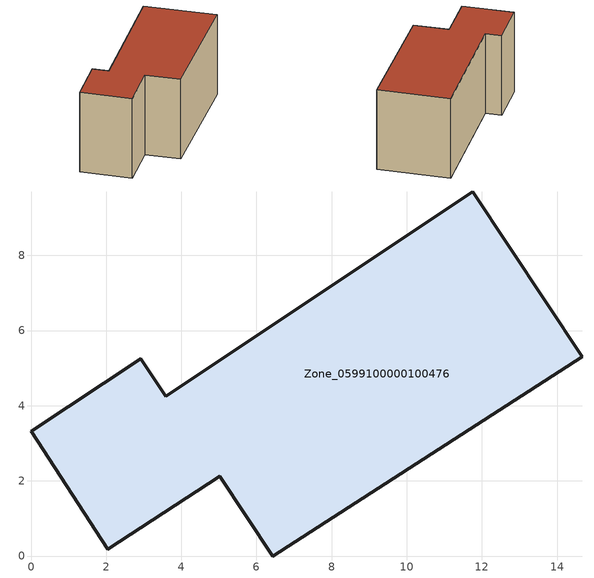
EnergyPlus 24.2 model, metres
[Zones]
Zone_0599100000100476
 floor ground (C_G): 2.04,0.18 0,3.31 2.92,5.25 3.59,4.25 11.76,9.69 14.68,5.31 6.44,0 5.02,2.12 z0
 wall outside (C_F): 0,3.31 2.04,0.18 5.02,2.12 6.44,0 14.68,5.31 11.76,9.69 3.59,4.25 2.92,5.25 0,3.31 z0:6.23
 roof outside (C_R): 2.04,0.18 5.02,2.12 6.44,0 14.68,5.31 11.76,9.69 3.59,4.25 2.92,5.25 0,3.31 z6.23
[BUILDING]
Pand.0599100000100476: North Axis=0; Terrain=City; Loads Convergence Tolerance Value=0.04; Temperature Convergence Tolerance Value=0.4; Solar Distribution=FullExterior; Maximum Number of Warmup Days=25; Minimum Number of Warmup Days=1
[Site:Location]
Rotterdam.The.Hague.AP_ZH_NLD Design_Conditions: Latitude=51.96; Longitude=4.45; Time Zone=1; Elevation=-4.5
[SITE:GROUNDTEMPERATURE:BUILDINGSURFACE]
18, 18, 18, 18, 18, 18, 18, 18, 18, 18, 18, 18
[MATERIAL] Thermal Absorptance=0.9; Solar Absorptance=0.7; Visible Absorptance=0.7
Name | Roughness | Thickness | Conductivity | Density | Specific Heat
G.TI.1946 | MediumSmooth | 0.15 | 1 | 540 | 1210
F.TI.1946 | Rough | 0.3 | 0.857143 | 1920 | 840
R.TI.1946 | MediumRough | 0.2 | 0.1 | 1500 | 1000
[CONSTRUCTION]
C_G: G.TI.1946
C_F: F.TI.1946
C_R: R.TI.1946
[ZONE]
Zone_0599100000100476: Type=1; Multiplier=1; Ceiling Height=Autocalculate; Volume=Autocalculate; Floor Area=autocalculate; Part of Total Floor Area=Yes
[ZONEINFILTRATION:DESIGNFLOWRATE]
Infil_Zone_0599100000100476: Zone or ZoneList or Space or SpaceList=Zone_0599100000100476; Schedule=AlwaysOn; Design Flow Rate Calculation Method=Flow/Area; Flow Rate per Floor Area=0.003; Constant Term Coefficient=1; Temperature Term Coefficient=0; Velocity Term Coefficient=0; Velocity Squared Term Coefficient=0
[HVACTEMPLATE:ZONE:IDEALLOADSAIRSYSTEM]
Zone_0599100000100476: Maximum Heating Supply Air Temperature=50; Minimum Cooling Supply Air Temperature=13; Maximum Heating Supply Air Humidity Ratio=0.0156; Minimum Cooling Supply Air Humidity Ratio=0.0077; Heating Limit=NoLimit; Cooling Limit=NoLimit; Dehumidification Control Type=ConstantSensibleHeatRatio; Cooling Sensible Heat Ratio=0.7; Dehumidification Setpoint=60; Humidification Control Type=None; Humidification Setpoint=30; Outdoor Air Method=None; Outdoor Air Flow Rate per Person=0.00944; Outdoor Air Flow Rate per Zone Floor Area=0; Outdoor Air Flow Rate per Zone=0; Demand Controlled Ventilation Type=None; Outdoor Air Economizer Type=NoEconomizer; Heat Recovery Type=None; Sensible Heat Recovery Effectiveness=0.7; Latent Heat Recovery Effectiveness=0.65
[ZONECONTROL:THERMOSTAT]
ThermostatControl_Zone_0599100000100476: Zone or ZoneList=Zone_0599100000100476; Control Type Schedule=DualSetpointControlType; Control 1=Thermostat_Zone_0599100000100476; Temperature Difference Between Cutout And Setpoint=0
[THERMOSTATSETPOINT:DUALSETPOINT]
Thermostat_Zone_0599100000100476: Heating Setpoint Temperature Schedule=HeatingSetpoint_Zone_0599100000100476; Cooling Setpoint Temperature Schedule=CoolingSetpoint_Zone_0599100000100476
[SCHEDULE:COMPACT]
HeatingSetpoint_Zone_0599100000100476: Through: 12/31, For: AllDays, Until: 24:00, 21
CoolingSetpoint_Zone_0599100000100476: Through: 12/31, For: AllDays, Until: 24:00, 24
DualSetpointControlType: Through: 12/31, For: AllDays, Until: 24:00, 4
AlwaysOn: Through: 12/31, For: AllDays, Until: 24:00, 1
